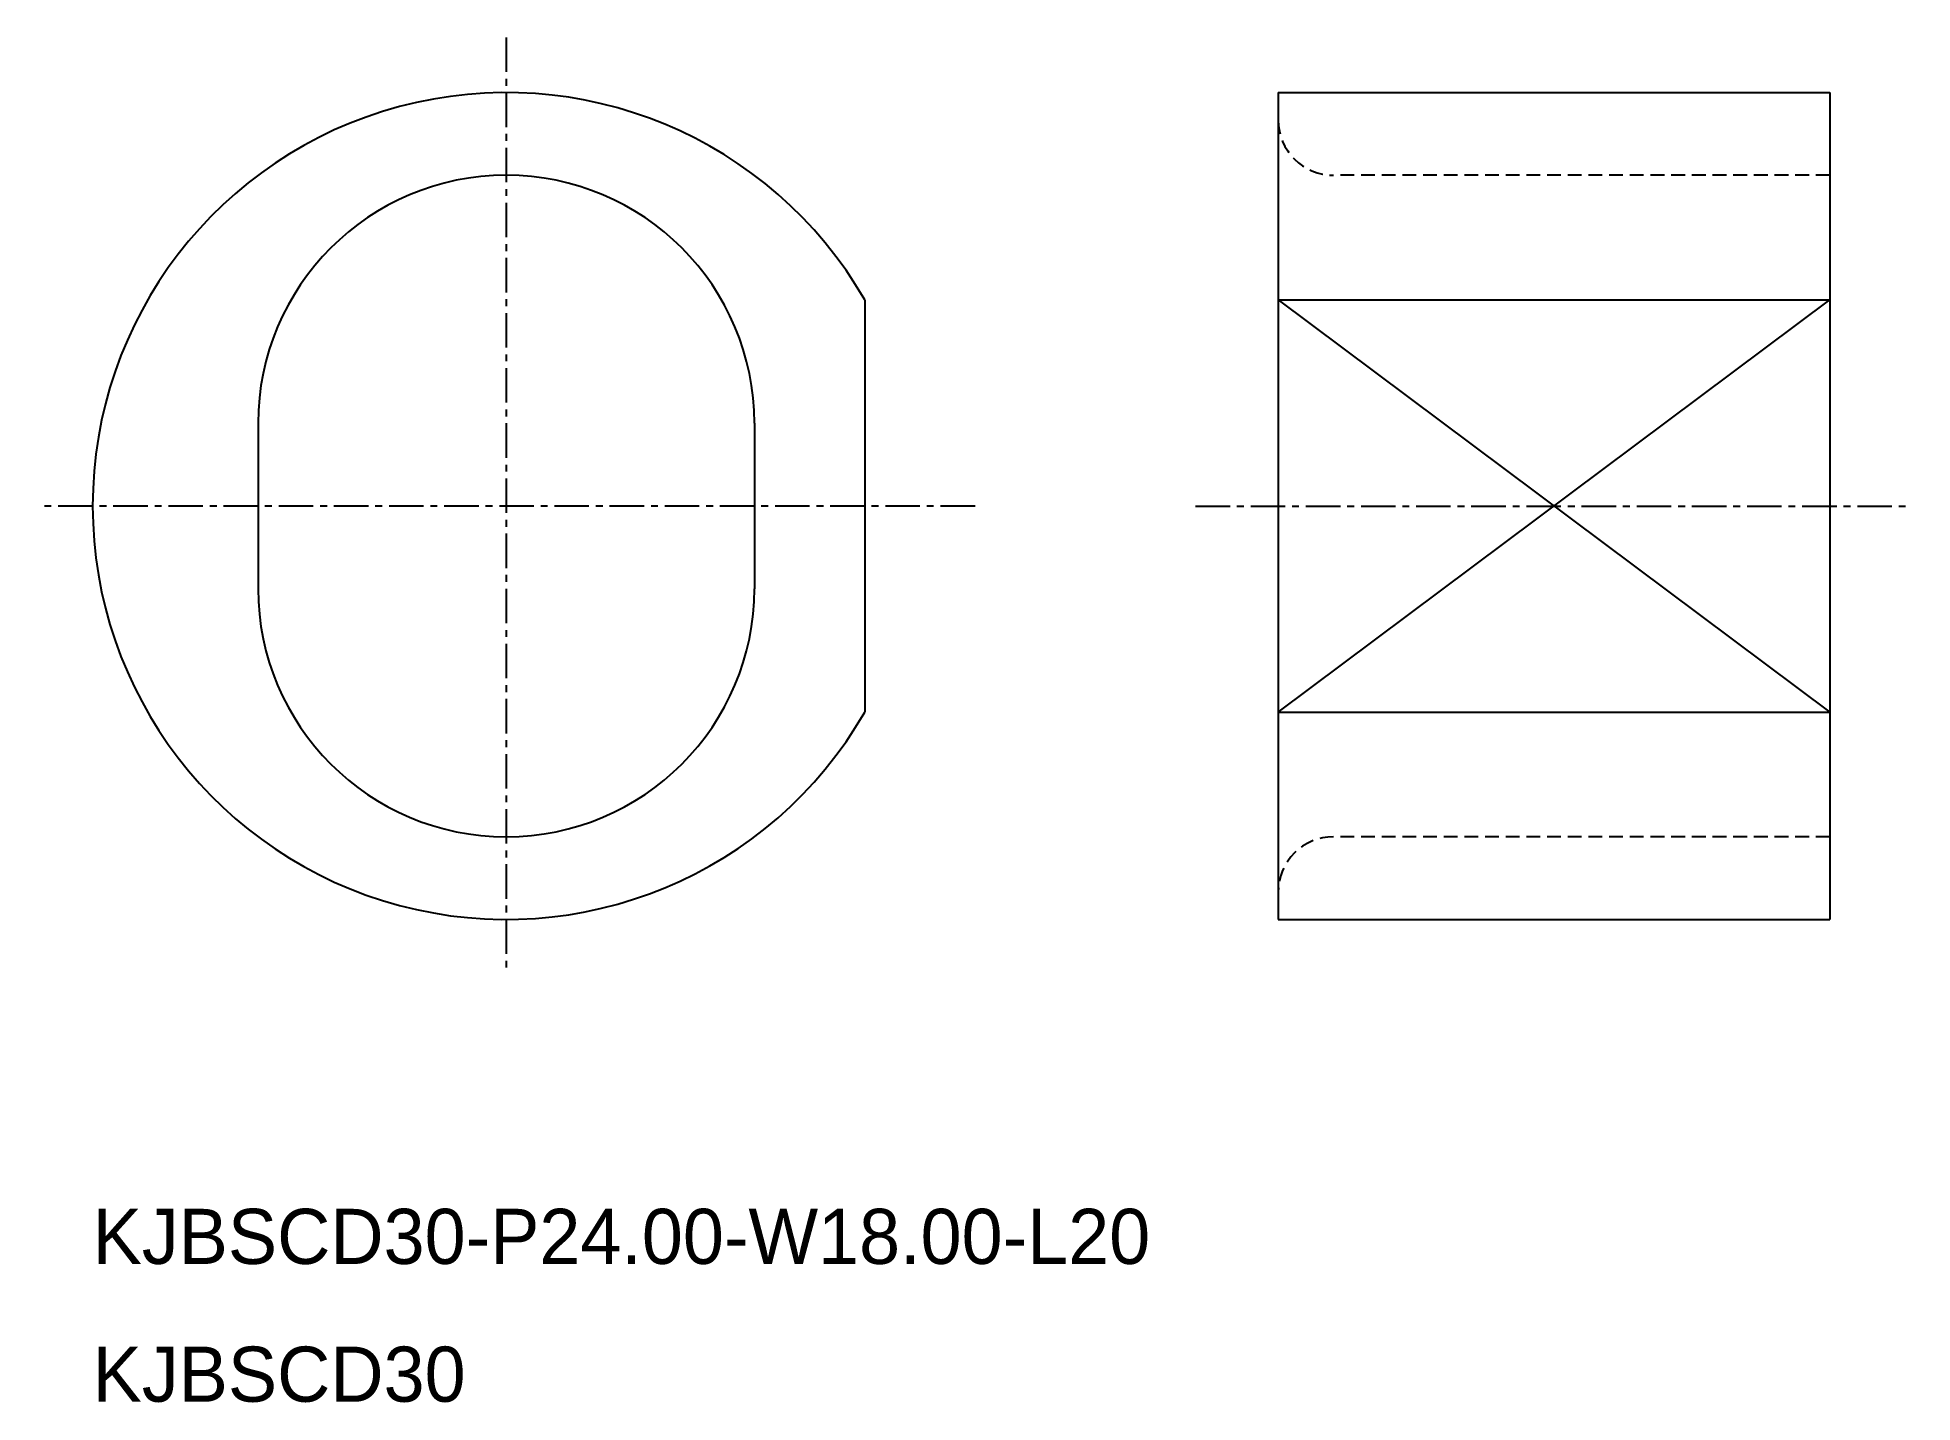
# Model space of a CAD drawing. Extents: x -1330.8 to -1262.8, y -880.9 to -831.4.
import ezdxf

# ---------------------------------------------------------------- set-up
doc = ezdxf.new("R2010")
doc.units = 0
doc.linetypes.add('CENTER', pattern=[2, 1.25, -0.25, 0.25, -0.25])
doc.linetypes.add('DASHED', pattern=[0.75, 0.5, -0.25])
doc.layers.get('0').update_dxf_attribs({"linetype": 'CONTINUOUS'})
doc.layers.add('CENTER', color=1, linetype='CENTER')

msp = doc.modelspace()

# ---------------------------------------------------------------- linework, layer by layer
at = {"color": 7, "linetype": 'CONTINUOUS'}
for p, q in [((-1285.837, -833.391), (-1285.837, -863.391)), ((-1285.837, -833.391), (-1265.837, -833.391)), ((-1265.837, -833.391), (-1265.837, -863.391)), ((-1300.837, -840.908), (-1300.837, -855.874)), ((-1285.837, -840.908), (-1265.837, -840.908)), ((-1322.837, -845.391), (-1322.837, -851.391)), ((-1304.837, -845.391), (-1304.837, -851.391)), ((-1285.837, -855.874), (-1265.837, -855.874)), ((-1285.837, -863.391), (-1265.837, -863.391))]:
    msp.add_line(p, q, dxfattribs=at)
at = {"color": 3, "linetype": 'DASHED'}
for p, q in [((-1265.837, -836.391), (-1283.837, -836.391)), ((-1265.837, -860.391), (-1283.837, -860.391))]:
    msp.add_line(p, q, dxfattribs=at)
at = {"color": 3, "linetype": 'CONTINUOUS'}
for p, q in [((-1285.837, -840.908), (-1265.837, -855.874)), ((-1285.837, -855.874), (-1265.837, -840.908))]:
    msp.add_line(p, q, dxfattribs=at)
at = {"color": 7, "linetype": 'CONTINUOUS'}
for centre, radius, start, end in [((-1313.837, -848.391), 15, 29.92643, 330.07357), ((-1313.837, -845.391), 9, 0, 180), ((-1313.837, -851.391), 9, 180, 0)]:
    msp.add_arc(centre, radius, start, end, dxfattribs=at)
at = {"color": 3, "linetype": 'DASHED'}
for centre, start, end in [((-1283.837, -834.391), 180, 270), ((-1283.837, -862.391), 90, 180)]:
    msp.add_arc(centre, 2, start, end, dxfattribs=at)
at = {"layer": 'CENTER', "color": 1, "linetype": 'CENTER'}
for p, q in [((-1313.837, -831.391), (-1313.837, -865.391)), ((-1296.837, -848.391), (-1330.837, -848.391)), ((-1288.837, -848.391), (-1262.837, -848.391))]:
    msp.add_line(p, q, dxfattribs=at)

# ---------------------------------------------------------------- texts
at = {"color": 7, "linetype": 'CONTINUOUS'}
for s, p in [('KJBSCD30-P24.00-W18.00-L20', (-1328.837, -875.891)), ('KJBSCD30', (-1328.837, -880.891))]:
    msp.add_text(s, height=2, dxfattribs=at).set_placement(p)

doc.saveas('drawing.dxf')
